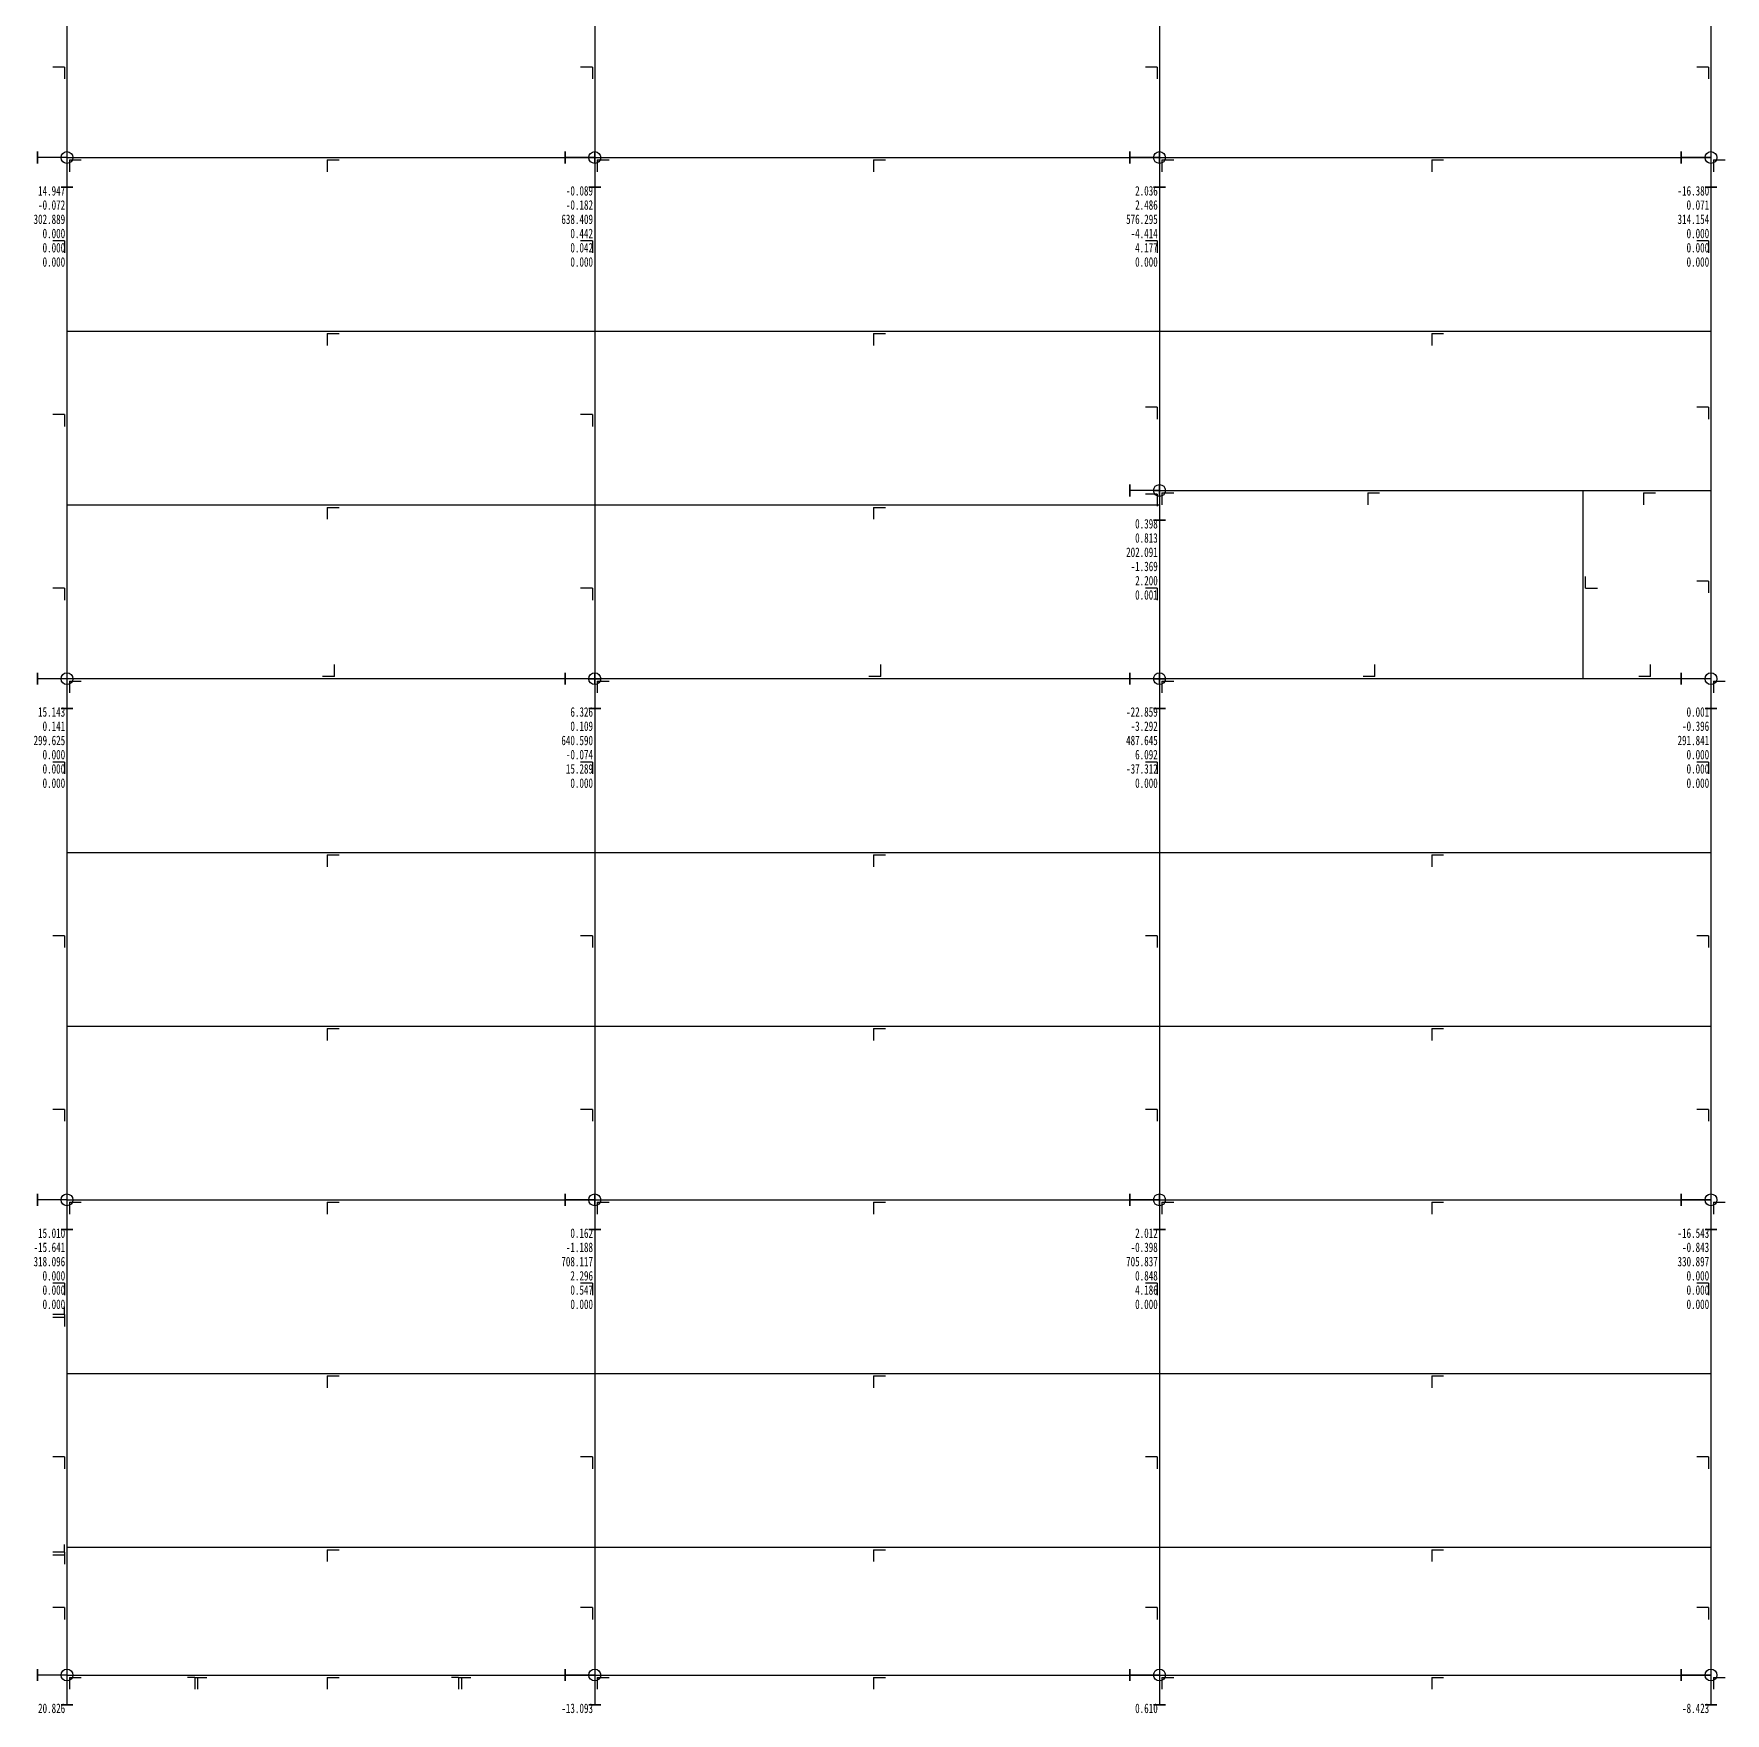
# Model space of a CAD drawing. Extents: x -32169 to 443031, y -120117 to 204739.
# Drawn here: x 73338 to 96698, y 79822 to 103023 of the extents above; entities that cross this region are included whole.
import ezdxf

# ---------------------------------------------------------------- set-up
doc = ezdxf.new("R2010")
doc.units = 0
doc.header["$LTSCALE"] = 1000
for name, color, linetype in [('8', 3, 'CONTINUOUS'), ('TEXT', 7, 'CONTINUOUS'), ('结构层', 7, 'CONTINUOUS')]:
    doc.layers.add(name, color=color, linetype=linetype)

# ---------------------------------------------------------------- blocks, each defined once
blk = doc.blocks.new('A$C31182A22')
at = {"layer": '8'}
blk.add_line((-23065, -19059), (-23065, -26249), dxfattribs=at)
at = {"layer": '结构层', "color": 252}
for p, q in [((-38155, -16654), (-38155, -19054)), ((-30865, -16654), (-30865, -19054)), ((-23065, -16654), (-23065, -19054)), ((-15449, -16654), (-15449, -19054)), ((-38155, -19054), (-38155, -19054, -5450)), ((-38155, -19054), (-30865, -19054)), ((-38155, -19054), (-38155, -21454)), ((-30865, -19054), (-30865, -19054, -5450)), ((-30865, -19054), (-23065, -19054)), ((-30865, -19054), (-30865, -21454)), ((-23065, -19054), (-23065, -19054, -5450)), ((-23065, -19054), (-15449, -19054)), ((-23065, -19054), (-23065, -21454)), ((-15449, -19054), (-15449, -19054, -5450)), ((-15449, -19054), (-15449, -21454)), ((-38155, -21454), (-30865, -21454)), ((-38155, -21454), (-38155, -23854)), ((-30865, -21454), (-23065, -21454)), ((-30865, -21454), (-30865, -23854)), ((-23065, -21454), (-15449, -21454)), ((-23065, -21454), (-23065, -23654)), ((-15449, -21454), (-15449, -23654)), ((-23065, -23654), (-23065, -23654, -5450)), ((-23065, -23654), (-17215, -23654)), ((-23065, -23654), (-23065, -23854)), ((-17215, -26254), (-17215, -23654)), ((-17215, -23654), (-15449, -23654)), ((-15449, -23654), (-15449, -26254)), ((-38155, -23854), (-30865, -23854)), ((-38155, -23854), (-38155, -26254)), ((-30865, -23854), (-23065, -23854)), ((-30865, -23854), (-30865, -26254)), ((-23065, -23854), (-23065, -26254)), ((-38155, -26254), (-38155, -26254, -5450)), ((-30865, -26254), (-38155, -26254)), ((-38155, -26254), (-38155, -28654)), ((-30865, -26254), (-30865, -26254, -5450)), ((-23065, -26254), (-30865, -26254)), ((-30865, -26254), (-30865, -28654)), ((-23065, -26254), (-23065, -26254, -5450)), ((-17215, -26254), (-23065, -26254)), ((-23065, -26254), (-23065, -28654)), ((-15449, -26254), (-17215, -26254)), ((-15449, -26254), (-15449, -26254, -5450)), ((-15449, -26254), (-15449, -28654)), ((-38155, -28654), (-30865, -28654)), ((-38155, -28654), (-38155, -31054)), ((-30865, -28654), (-23065, -28654)), ((-30865, -28654), (-30865, -31054)), ((-23065, -28654), (-15449, -28654)), ((-23065, -28654), (-23065, -31054)), ((-15449, -28654), (-15449, -31054)), ((-38155, -31054), (-30865, -31054)), ((-38155, -31054), (-38155, -33454)), ((-30865, -31054), (-23065, -31054)), ((-30865, -31054), (-30865, -33454)), ((-23065, -31054), (-15449, -31054)), ((-23065, -31054), (-23065, -33454)), ((-15449, -31054), (-15449, -33454)), ((-38155, -33454), (-38155, -33454, -5450)), ((-38155, -33454), (-30865, -33454)), ((-38155, -33454), (-38155, -35854)), ((-38155, -33454), (-38155, -36737, -2725)), ((-38155, -33454, -5450), (-38155, -36737, -2725)), ((-30865, -33454), (-30865, -33454, -5450)), ((-30865, -33454), (-23065, -33454)), ((-30865, -33454), (-30865, -35854)), ((-23065, -33454), (-23065, -33454, -5450)), ((-23065, -33454), (-15449, -33454)), ((-23065, -33454), (-23065, -35854)), ((-15449, -33454), (-15449, -33454, -5450)), ((-15449, -33454), (-15449, -35854)), ((-38155, -35854), (-30865, -35854)), ((-38155, -35854), (-38155, -38254)), ((-30865, -35854), (-23065, -35854)), ((-30865, -35854), (-30865, -38254)), ((-23065, -35854), (-15449, -35854)), ((-23065, -35854), (-23065, -38254)), ((-15449, -35854), (-15449, -38254)), ((-38155, -36737, -2725), (-38155, -40019, -5450)), ((-38155, -36737, -2725), (-38155, -40019)), ((-38155, -38254), (-30865, -38254)), ((-38155, -38254), (-38155, -40019)), ((-30865, -38254), (-23065, -38254)), ((-30865, -38254), (-30865, -40019)), ((-23065, -38254), (-15449, -38254)), ((-23065, -38254), (-23065, -40019)), ((-15449, -38254), (-15449, -40019)), ((-38155, -40019), (-38155, -40019, -5450)), ((-38155, -40019), (-30865, -40019)), ((-38155, -40019), (-34510, -40019, -2725)), ((-38155, -40019, -5450), (-34510, -40019, -2725)), ((-34510, -40019, -2725), (-30865, -40019, -5450)), ((-34510, -40019, -2725), (-30865, -40019)), ((-30865, -40019), (-30865, -40019, -5450)), ((-30865, -40019), (-23065, -40019)), ((-23065, -40019), (-23065, -40019, -5450)), ((-23065, -40019), (-15449, -40019)), ((-15449, -40019), (-15449, -40019, -5450))]:
    blk.add_line(p, q, dxfattribs=at)
at = {"layer": '结构层', "color": 4}
for p, q in [((-38187, -17805, 33), (-38351, -17805, 33)), ((-30897, -17805, 33), (-31061, -17805, 33)), ((-23097, -17805, 33), (-23261, -17805, 33)), ((-15482, -17805, 33), (-15646, -17805, 33)), ((-38122, -19087, -2676), (-38122, -19251, -2676)), ((-34559, -19087, 33), (-34559, -19251, 33)), ((-30832, -19087, -2676), (-30832, -19251, -2676)), ((-27014, -19087, 33), (-27014, -19251, 33)), ((-23032, -19087, -2676), (-23032, -19251, -2676)), ((-19306, -19087, 33), (-19306, -19251, 33)), ((-15416, -19087, -2676), (-15416, -19251, -2676)), ((-38187, -20205, 33), (-38351, -20205, 33)), ((-30897, -20205, 33), (-31061, -20205, 33)), ((-23097, -20205, 33), (-23261, -20205, 33)), ((-15482, -20205, 33), (-15646, -20205, 33)), ((-34559, -21487, 33), (-34559, -21651, 33)), ((-27014, -21487, 33), (-27014, -21651, 33)), ((-19306, -21487, 33), (-19306, -21651, 33)), ((-38187, -22605, 33), (-38351, -22605, 33)), ((-30897, -22605, 33), (-31061, -22605, 33)), ((-23097, -22505, 33), (-23261, -22505, 33)), ((-15482, -22505, 33), (-15646, -22505, 33)), ((-23097, -23705, 33), (-23261, -23705, 33)), ((-23032, -23687, -2676), (-23032, -23851, -2676)), ((-20189, -23687, 33), (-20189, -23851, 33)), ((-16381, -23687, 33), (-16381, -23851, 33)), ((-34559, -23887, 33), (-34559, -24051, 33)), ((-27014, -23887, 33), (-27014, -24051, 33)), ((-15482, -24905, 33), (-15646, -24905, 33)), ((-38187, -25005, 33), (-38351, -25005, 33)), ((-30897, -25005, 33), (-31061, -25005, 33)), ((-23097, -25005, 33), (-23261, -25005, 33)), ((-17182, -25003, 33), (-17018, -25003, 33)), ((-34460, -26222, 33), (-34460, -26058, 33)), ((-26915, -26222, 33), (-26915, -26058, 33)), ((-20090, -26222, 33), (-20090, -26058, 33)), ((-16283, -26222, 33), (-16283, -26058, 33)), ((-38122, -26287, -2676), (-38122, -26451, -2676)), ((-30832, -26287, -2676), (-30832, -26451, -2676)), ((-23032, -26287, -2676), (-23032, -26451, -2676)), ((-15416, -26287, -2676), (-15416, -26451, -2676)), ((-38187, -27405, 33), (-38351, -27405, 33)), ((-30897, -27405, 33), (-31061, -27405, 33)), ((-23097, -27405, 33), (-23261, -27405, 33)), ((-15482, -27405, 33), (-15646, -27405, 33)), ((-34559, -28687, 33), (-34559, -28851, 33)), ((-27014, -28687, 33), (-27014, -28851, 33)), ((-19306, -28687, 33), (-19306, -28851, 33)), ((-38187, -29805, 33), (-38351, -29805, 33)), ((-30897, -29805, 33), (-31061, -29805, 33)), ((-23097, -29805, 33), (-23261, -29805, 33)), ((-15482, -29805, 33), (-15646, -29805, 33)), ((-34559, -31087, 33), (-34559, -31251, 33)), ((-27014, -31087, 33), (-27014, -31251, 33)), ((-19306, -31087, 33), (-19306, -31251, 33)), ((-38187, -32205, 33), (-38351, -32205, 33)), ((-30897, -32205, 33), (-31061, -32205, 33)), ((-23097, -32205, 33), (-23261, -32205, 33)), ((-15482, -32205, 33), (-15646, -32205, 33)), ((-38122, -33487, -2676), (-38122, -33651, -2676)), ((-34559, -33487, 33), (-34559, -33651, 33)), ((-30832, -33487, -2676), (-30832, -33651, -2676)), ((-27014, -33487, 33), (-27014, -33651, 33)), ((-23032, -33487, -2676), (-23032, -33651, -2676)), ((-19306, -33487, 33), (-19306, -33651, 33)), ((-15416, -33487, -2676), (-15416, -33651, -2676)), ((-38187, -34605, 33), (-38351, -34605, 33)), ((-30897, -34605, 33), (-31061, -34605, 33)), ((-23097, -34605, 33), (-23261, -34605, 33)), ((-15482, -34605, 33), (-15646, -34605, 33)), ((-38187, -35037, -4094), (-38351, -35037, -4094)), ((-38187, -35079, -1306), (-38351, -35079, -1306)), ((-34559, -35887, 33), (-34559, -36051, 33)), ((-27014, -35887, 33), (-27014, -36051, 33)), ((-19306, -35887, 33), (-19306, -36051, 33)), ((-38187, -37005, 33), (-38351, -37005, 33)), ((-30897, -37005, 33), (-31061, -37005, 33)), ((-23097, -37005, 33), (-23261, -37005, 33)), ((-15482, -37005, 33), (-15646, -37005, 33)), ((-34559, -38287, 33), (-34559, -38451, 33)), ((-27014, -38287, 33), (-27014, -38451, 33)), ((-19306, -38287, 33), (-19306, -38451, 33)), ((-38187, -38319, -1369), (-38351, -38319, -1369)), ((-38187, -38361, -4031), (-38351, -38361, -4031)), ((-38187, -39088, 33), (-38351, -39088, 33)), ((-30897, -39088, 33), (-31061, -39088, 33)), ((-23097, -39088, 33), (-23261, -39088, 33)), ((-15482, -39088, 33), (-15646, -39088, 33)), ((-38122, -40052, -2676), (-38122, -40216, -2676)), ((-36391, -40052, -4091), (-36391, -40216, -4091)), ((-36352, -40052, -1307), (-36352, -40216, -1307)), ((-34559, -40052, 33), (-34559, -40216, 33)), ((-32746, -40052, -1366), (-32746, -40216, -1366)), ((-32707, -40052, -4032), (-32707, -40216, -4032)), ((-30832, -40052, -2676), (-30832, -40216, -2676)), ((-27014, -40052, 33), (-27014, -40216, 33)), ((-23032, -40052, -2676), (-23032, -40216, -2676)), ((-19306, -40052, 33), (-19306, -40216, 33)), ((-15416, -40052, -2676), (-15416, -40216, -2676))]:
    blk.add_line(p, q, dxfattribs=at)
at = {"layer": '结构层', "color": 1}
for p, q in [((-38187, -17805, 33), (-38187, -17969, 33)), ((-30897, -17805, 33), (-30897, -17969, 33)), ((-23097, -17805, 33), (-23097, -17969, 33)), ((-15482, -17805, 33), (-15482, -17969, 33)), ((-38122, -19087, -2676), (-38122, -19087, -2840)), ((-34559, -19087, 33), (-34395, -19087, 33)), ((-30832, -19087, -2676), (-30832, -19087, -2840)), ((-27014, -19087, 33), (-26850, -19087, 33)), ((-23032, -19087, -2676), (-23032, -19087, -2840)), ((-19306, -19087, 33), (-19142, -19087, 33)), ((-15416, -19087, -2676), (-15416, -19087, -2840)), ((-38187, -20205, 33), (-38187, -20369, 33)), ((-30897, -20205, 33), (-30897, -20369, 33)), ((-23097, -20205, 33), (-23097, -20369, 33)), ((-15482, -20205, 33), (-15482, -20369, 33)), ((-34559, -21487, 33), (-34395, -21487, 33)), ((-27014, -21487, 33), (-26850, -21487, 33)), ((-19306, -21487, 33), (-19142, -21487, 33)), ((-38187, -22605, 33), (-38187, -22769, 33)), ((-30897, -22605, 33), (-30897, -22769, 33)), ((-23097, -22505, 33), (-23097, -22669, 33)), ((-15482, -22505, 33), (-15482, -22669, 33)), ((-23097, -23705, 33), (-23097, -23869, 33)), ((-23032, -23687, -2676), (-23032, -23687, -2840)), ((-20189, -23687, 33), (-20025, -23687, 33)), ((-16381, -23687, 33), (-16217, -23687, 33)), ((-34559, -23887, 33), (-34395, -23887, 33)), ((-27014, -23887, 33), (-26850, -23887, 33)), ((-17182, -25003, 33), (-17182, -24840, 33)), ((-15482, -24905, 33), (-15482, -25069, 33)), ((-38187, -25005, 33), (-38187, -25169, 33)), ((-30897, -25005, 33), (-30897, -25169, 33)), ((-23097, -25005, 33), (-23097, -25169, 33)), ((-38122, -26287, -2676), (-38122, -26287, -2840)), ((-34460, -26222, 33), (-34624, -26222, 33)), ((-30832, -26287, -2676), (-30832, -26287, -2840)), ((-26915, -26222, 33), (-27079, -26222, 33)), ((-23032, -26287, -2676), (-23032, -26287, -2840)), ((-20090, -26222, 33), (-20254, -26222, 33)), ((-16283, -26222, 33), (-16447, -26222, 33)), ((-15416, -26287, -2676), (-15416, -26287, -2840)), ((-38187, -27405, 33), (-38187, -27569, 33)), ((-30897, -27405, 33), (-30897, -27569, 33)), ((-23097, -27405, 33), (-23097, -27569, 33)), ((-15482, -27405, 33), (-15482, -27569, 33)), ((-34559, -28687, 33), (-34395, -28687, 33)), ((-27014, -28687, 33), (-26850, -28687, 33)), ((-19306, -28687, 33), (-19142, -28687, 33)), ((-38187, -29805, 33), (-38187, -29969, 33)), ((-30897, -29805, 33), (-30897, -29969, 33)), ((-23097, -29805, 33), (-23097, -29969, 33)), ((-15482, -29805, 33), (-15482, -29969, 33)), ((-34559, -31087, 33), (-34395, -31087, 33)), ((-27014, -31087, 33), (-26850, -31087, 33)), ((-19306, -31087, 33), (-19142, -31087, 33)), ((-38187, -32205, 33), (-38187, -32369, 33)), ((-30897, -32205, 33), (-30897, -32369, 33)), ((-23097, -32205, 33), (-23097, -32369, 33)), ((-15482, -32205, 33), (-15482, -32369, 33)), ((-38122, -33487, -2676), (-38122, -33487, -2840)), ((-34559, -33487, 33), (-34395, -33487, 33)), ((-30832, -33487, -2676), (-30832, -33487, -2840)), ((-27014, -33487, 33), (-26850, -33487, 33)), ((-23032, -33487, -2676), (-23032, -33487, -2840)), ((-19306, -33487, 33), (-19142, -33487, 33)), ((-15416, -33487, -2676), (-15416, -33487, -2840)), ((-38187, -34605, 33), (-38187, -34769, 33)), ((-30897, -34605, 33), (-30897, -34769, 33)), ((-23097, -34605, 33), (-23097, -34769, 33)), ((-15482, -34605, 33), (-15482, -34769, 33)), ((-38187, -35037, -4094), (-38187, -35163, -3989)), ((-38187, -35079, -1306), (-38187, -35205, -1411)), ((-34559, -35887, 33), (-34395, -35887, 33)), ((-27014, -35887, 33), (-26850, -35887, 33)), ((-19306, -35887, 33), (-19142, -35887, 33)), ((-38187, -37005, 33), (-38187, -37169, 33)), ((-30897, -37005, 33), (-30897, -37169, 33)), ((-23097, -37005, 33), (-23097, -37169, 33)), ((-15482, -37005, 33), (-15482, -37169, 33)), ((-34559, -38287, 33), (-34395, -38287, 33)), ((-27014, -38287, 33), (-26850, -38287, 33)), ((-19306, -38287, 33), (-19142, -38287, 33)), ((-38187, -38319, -1369), (-38187, -38445, -1264)), ((-38187, -38361, -4031), (-38187, -38487, -4136)), ((-38187, -39088, 33), (-38187, -39252, 33)), ((-30897, -39088, 33), (-30897, -39252, 33)), ((-23097, -39088, 33), (-23097, -39252, 33)), ((-15482, -39088, 33), (-15482, -39252, 33)), ((-38122, -40052, -2676), (-38122, -40052, -2840)), ((-36391, -40052, -4091), (-36260, -40052, -3993)), ((-36352, -40052, -1307), (-36221, -40052, -1405)), ((-34559, -40052, 33), (-34395, -40052, 33)), ((-32746, -40052, -1366), (-32615, -40052, -1268)), ((-32707, -40052, -4032), (-32576, -40052, -4130)), ((-30832, -40052, -2676), (-30832, -40052, -2840)), ((-27014, -40052, 33), (-26850, -40052, 33)), ((-23032, -40052, -2676), (-23032, -40052, -2840)), ((-19306, -40052, 33), (-19142, -40052, 33)), ((-15416, -40052, -2676), (-15416, -40052, -2840))]:
    blk.add_line(p, q, dxfattribs=at)
at = {"layer": '结构层', "color": 0}
for p, q in [((-38187, -17805, 33), (-38187, -17805, 197)), ((-30897, -17805, 33), (-30897, -17805, 197)), ((-23097, -17805, 33), (-23097, -17805, 197)), ((-15482, -17805, 33), (-15482, -17805, 197)), ((-38122, -19087, -2676), (-37958, -19087, -2676)), ((-34559, -19087, 33), (-34559, -19087, 197)), ((-30832, -19087, -2676), (-30668, -19087, -2676)), ((-27014, -19087, 33), (-27014, -19087, 197)), ((-23032, -19087, -2676), (-22868, -19087, -2676)), ((-19306, -19087, 33), (-19306, -19087, 197)), ((-15416, -19087, -2676), (-15253, -19087, -2676)), ((-38187, -20205, 33), (-38187, -20205, 197)), ((-30897, -20205, 33), (-30897, -20205, 197)), ((-23097, -20205, 33), (-23097, -20205, 197)), ((-15482, -20205, 33), (-15482, -20205, 197)), ((-34559, -21487, 33), (-34559, -21487, 197)), ((-27014, -21487, 33), (-27014, -21487, 197)), ((-19306, -21487, 33), (-19306, -21487, 197)), ((-38187, -22605, 33), (-38187, -22605, 197)), ((-30897, -22605, 33), (-30897, -22605, 197)), ((-23097, -22505, 33), (-23097, -22505, 197)), ((-15482, -22505, 33), (-15482, -22505, 197)), ((-23097, -23705, 33), (-23097, -23705, 197)), ((-23032, -23687, -2676), (-22868, -23687, -2676)), ((-20189, -23687, 33), (-20189, -23687, 197)), ((-16381, -23687, 33), (-16381, -23687, 197)), ((-34559, -23887, 33), (-34559, -23887, 197)), ((-27014, -23887, 33), (-27014, -23887, 197)), ((-15482, -24905, 33), (-15482, -24905, 197)), ((-38187, -25005, 33), (-38187, -25005, 197)), ((-30897, -25005, 33), (-30897, -25005, 197)), ((-23097, -25005, 33), (-23097, -25005, 197)), ((-17182, -25003, 33), (-17182, -25003, 197)), ((-38122, -26287, -2676), (-37958, -26287, -2676)), ((-34460, -26222, 33), (-34460, -26222, 197)), ((-30832, -26287, -2676), (-30668, -26287, -2676)), ((-26915, -26222, 33), (-26915, -26222, 197)), ((-23032, -26287, -2676), (-22868, -26287, -2676)), ((-20090, -26222, 33), (-20090, -26222, 197)), ((-16283, -26222, 33), (-16283, -26222, 197)), ((-15416, -26287, -2676), (-15253, -26287, -2676)), ((-38187, -27405, 33), (-38187, -27405, 197)), ((-30897, -27405, 33), (-30897, -27405, 197)), ((-23097, -27405, 33), (-23097, -27405, 197)), ((-15482, -27405, 33), (-15482, -27405, 197)), ((-34559, -28687, 33), (-34559, -28687, 197)), ((-27014, -28687, 33), (-27014, -28687, 197)), ((-19306, -28687, 33), (-19306, -28687, 197)), ((-38187, -29805, 33), (-38187, -29805, 197)), ((-30897, -29805, 33), (-30897, -29805, 197)), ((-23097, -29805, 33), (-23097, -29805, 197)), ((-15482, -29805, 33), (-15482, -29805, 197)), ((-34559, -31087, 33), (-34559, -31087, 197)), ((-27014, -31087, 33), (-27014, -31087, 197)), ((-19306, -31087, 33), (-19306, -31087, 197)), ((-38187, -32205, 33), (-38187, -32205, 197)), ((-30897, -32205, 33), (-30897, -32205, 197)), ((-23097, -32205, 33), (-23097, -32205, 197)), ((-15482, -32205, 33), (-15482, -32205, 197)), ((-38122, -33487, -2676), (-37958, -33487, -2676)), ((-34559, -33487, 33), (-34559, -33487, 197)), ((-30832, -33487, -2676), (-30668, -33487, -2676)), ((-27014, -33487, 33), (-27014, -33487, 197)), ((-23032, -33487, -2676), (-22868, -33487, -2676)), ((-19306, -33487, 33), (-19306, -33487, 197)), ((-15416, -33487, -2676), (-15253, -33487, -2676)), ((-38187, -34605, 33), (-38187, -34605, 197)), ((-30897, -34605, 33), (-30897, -34605, 197)), ((-23097, -34605, 33), (-23097, -34605, 197)), ((-15482, -34605, 33), (-15482, -34605, 197)), ((-38187, -35037, -4094), (-38187, -34932, -3968)), ((-38187, -35079, -1306), (-38187, -35183, -1180)), ((-34559, -35887, 33), (-34559, -35887, 197)), ((-27014, -35887, 33), (-27014, -35887, 197)), ((-19306, -35887, 33), (-19306, -35887, 197)), ((-38187, -37005, 33), (-38187, -37005, 197)), ((-30897, -37005, 33), (-30897, -37005, 197)), ((-23097, -37005, 33), (-23097, -37005, 197)), ((-15482, -37005, 33), (-15482, -37005, 197)), ((-38187, -38319, -1369), (-38187, -38215, -1243)), ((-34559, -38287, 33), (-34559, -38287, 197)), ((-27014, -38287, 33), (-27014, -38287, 197)), ((-19306, -38287, 33), (-19306, -38287, 197)), ((-38187, -38361, -4031), (-38187, -38466, -3905)), ((-38187, -39088, 33), (-38187, -39088, 197)), ((-30897, -39088, 33), (-30897, -39088, 197)), ((-23097, -39088, 33), (-23097, -39088, 197)), ((-15482, -39088, 33), (-15482, -39088, 197)), ((-38122, -40052, -2676), (-37958, -40052, -2676)), ((-36391, -40052, -4091), (-36489, -40052, -3959)), ((-36352, -40052, -1307), (-36254, -40052, -1176)), ((-34559, -40052, 33), (-34559, -40052, 197)), ((-32746, -40052, -1366), (-32844, -40052, -1234)), ((-32707, -40052, -4032), (-32609, -40052, -3901)), ((-30832, -40052, -2676), (-30668, -40052, -2676)), ((-27014, -40052, 33), (-27014, -40052, 197)), ((-23032, -40052, -2676), (-22868, -40052, -2676)), ((-19306, -40052, 33), (-19306, -40052, 197)), ((-15416, -40052, -2676), (-15253, -40052, -2676))]:
    blk.add_line(p, q, dxfattribs=at)
at = {"layer": '结构层', "color": 5}
for p, q in [((-38155, -19054, -5450), (-38564, -19054, -5450)), ((-38155, -19054, -5450), (-38155, -19464, -5450)), ((-38155, -19054, -5450), (-38155, -19054, -5860)), ((-31274, -19136, -5450), (-31274, -18972, -5450)), ((-30865, -19054, -5450), (-31274, -19054, -5450)), ((-31274, -19054, -5532), (-31274, -19054, -5368)), ((-30947, -19054, -5860), (-30783, -19054, -5860)), ((-30865, -19136, -5860), (-30865, -18972, -5860)), ((-30865, -19054, -5450), (-30865, -19464, -5450)), ((-30865, -19054, -5450), (-30865, -19054, -5860)), ((-23474, -19136, -5450), (-23474, -18972, -5450)), ((-23065, -19054, -5450), (-23474, -19054, -5450)), ((-23474, -19054, -5532), (-23474, -19054, -5368)), ((-23147, -19054, -5860), (-22983, -19054, -5860)), ((-23065, -19136, -5860), (-23065, -18972, -5860)), ((-23065, -19054, -5450), (-23065, -19464, -5450)), ((-23065, -19054, -5450), (-23065, -19054, -5860)), ((-15449, -19054, -5450), (-15859, -19054, -5450)), ((-15449, -19054, -5450), (-15449, -19464, -5450)), ((-15449, -19054, -5450), (-15449, -19054, -5860)), ((-30947, -19464, -5450), (-30783, -19464, -5450)), ((-30865, -19464, -5532), (-30865, -19464, -5368)), ((-23147, -19464, -5450), (-22983, -19464, -5450)), ((-23065, -19464, -5532), (-23065, -19464, -5368)), ((-23474, -23736, -5450), (-23474, -23572, -5450)), ((-23065, -23736, -5860), (-23065, -23572, -5860)), ((-23065, -23654, -5450), (-23474, -23654, -5450)), ((-23474, -23654, -5532), (-23474, -23654, -5368)), ((-23147, -23654, -5860), (-22983, -23654, -5860)), ((-23065, -23654, -5450), (-23065, -24064, -5450)), ((-23065, -23654, -5450), (-23065, -23654, -5860)), ((-23147, -24064, -5450), (-22983, -24064, -5450)), ((-23065, -24064, -5532), (-23065, -24064, -5368)), ((-38155, -26254, -5450), (-38564, -26254, -5450)), ((-38155, -26254, -5450), (-38155, -26664, -5450)), ((-38155, -26254, -5450), (-38155, -26254, -5860)), ((-31274, -26336, -5450), (-31274, -26172, -5450)), ((-30865, -26254, -5450), (-31274, -26254, -5450)), ((-31274, -26254, -5532), (-31274, -26254, -5368)), ((-30947, -26254, -5860), (-30783, -26254, -5860)), ((-30865, -26336, -5860), (-30865, -26172, -5860)), ((-30865, -26254, -5450), (-30865, -26664, -5450)), ((-30865, -26254, -5450), (-30865, -26254, -5860)), ((-23474, -26336, -5450), (-23474, -26172, -5450)), ((-23065, -26254, -5450), (-23474, -26254, -5450)), ((-23474, -26254, -5532), (-23474, -26254, -5368)), ((-23147, -26254, -5860), (-22983, -26254, -5860)), ((-23065, -26336, -5860), (-23065, -26172, -5860)), ((-23065, -26254, -5450), (-23065, -26664, -5450)), ((-23065, -26254, -5450), (-23065, -26254, -5860)), ((-15449, -26254, -5450), (-15859, -26254, -5450)), ((-15449, -26254, -5450), (-15449, -26664, -5450)), ((-15449, -26254, -5450), (-15449, -26254, -5860)), ((-30947, -26664, -5450), (-30783, -26664, -5450)), ((-30865, -26664, -5532), (-30865, -26664, -5368)), ((-23147, -26664, -5450), (-22983, -26664, -5450)), ((-23065, -26664, -5532), (-23065, -26664, -5368)), ((-31274, -33536, -5450), (-31274, -33372, -5450)), ((-30865, -33536, -5860), (-30865, -33372, -5860)), ((-23474, -33536, -5450), (-23474, -33372, -5450)), ((-23065, -33536, -5860), (-23065, -33372, -5860)), ((-38155, -33454, -5450), (-38564, -33454, -5450)), ((-38155, -33454, -5450), (-38155, -33864, -5450)), ((-38155, -33454, -5450), (-38155, -33454, -5860)), ((-30865, -33454, -5450), (-31274, -33454, -5450)), ((-31274, -33454, -5532), (-31274, -33454, -5368)), ((-30947, -33454, -5860), (-30783, -33454, -5860)), ((-30865, -33454, -5450), (-30865, -33864, -5450)), ((-30865, -33454, -5450), (-30865, -33454, -5860)), ((-23065, -33454, -5450), (-23474, -33454, -5450)), ((-23474, -33454, -5532), (-23474, -33454, -5368)), ((-23147, -33454, -5860), (-22983, -33454, -5860)), ((-23065, -33454, -5450), (-23065, -33864, -5450)), ((-23065, -33454, -5450), (-23065, -33454, -5860)), ((-15449, -33454, -5450), (-15859, -33454, -5450)), ((-15449, -33454, -5450), (-15449, -33864, -5450)), ((-15449, -33454, -5450), (-15449, -33454, -5860)), ((-30947, -33864, -5450), (-30783, -33864, -5450)), ((-30865, -33864, -5532), (-30865, -33864, -5368)), ((-23147, -33864, -5450), (-22983, -33864, -5450)), ((-23065, -33864, -5532), (-23065, -33864, -5368)), ((-38155, -40019, -5450), (-38564, -40019, -5450)), ((-38155, -40019, -5450), (-38155, -40429, -5450)), ((-38155, -40019, -5450), (-38155, -40019, -5860)), ((-30865, -40019, -5450), (-31274, -40019, -5450)), ((-30865, -40019, -5450), (-30865, -40429, -5450)), ((-30865, -40019, -5450), (-30865, -40019, -5860)), ((-23065, -40019, -5450), (-23474, -40019, -5450)), ((-23065, -40019, -5450), (-23065, -40429, -5450)), ((-23065, -40019, -5450), (-23065, -40019, -5860)), ((-15449, -40019, -5450), (-15859, -40019, -5450)), ((-15449, -40019, -5450), (-15449, -40429, -5450)), ((-15449, -40019, -5450), (-15449, -40019, -5860))]:
    blk.add_line(p, q, dxfattribs=at)
at = {"layer": '结构层', "color": 5, "extrusion": (1, 0, 0)}
for centre in [(-19054, -5450, -38564), (-19054, -5450, -31274), (-19054, -5450, -23474), (-19054, -5450, -15859), (-23654, -5450, -23474), (-26254, -5450, -38564), (-26254, -5450, -31274), (-26254, -5450, -23474), (-26254, -5450, -15859), (-33454, -5450, -38564), (-33454, -5450, -31274), (-33454, -5450, -23474), (-33454, -5450, -15859), (-40019, -5450, -38564), (-40019, -5450, -31274), (-40019, -5450, -23474), (-40019, -5450, -15859)]:
    blk.add_circle(centre, 81.9, dxfattribs=at)
at = {"layer": '结构层', "color": 5}
for centre in [(-38155, -19054, -5860), (-30865, -19054, -5860), (-23065, -19054, -5860), (-15449, -19054, -5860), (-23065, -23654, -5860), (-38155, -26254, -5860), (-30865, -26254, -5860), (-23065, -26254, -5860), (-15449, -26254, -5860), (-38155, -33454, -5860), (-30865, -33454, -5860), (-23065, -33454, -5860), (-15449, -33454, -5860), (-38155, -40019, -5860), (-30865, -40019, -5860), (-23065, -40019, -5860), (-15449, -40019, -5860)]:
    blk.add_circle(centre, 81.9, dxfattribs=at)
at = {"layer": '结构层', "color": 5, "extrusion": (0, 1, 0)}
for centre in [(38155, -5450, -19464), (30865, -5450, -19464), (23065, -5450, -19464), (15449, -5450, -19464), (23065, -5450, -24064), (38155, -5450, -26664), (30865, -5450, -26664), (23065, -5450, -26664), (15449, -5450, -26664), (38155, -5450, -33864), (30865, -5450, -33864), (23065, -5450, -33864), (15449, -5450, -33864), (38155, -5450, -40429), (30865, -5450, -40429), (23065, -5450, -40429), (15449, -5450, -40429)]:
    blk.add_circle(centre, 81.9, dxfattribs=at)
at = {"layer": '结构层', "color": 6, "width": 0.7}
for s, p in [('  14.947', (-38679, -19579, -5450)), ('  -0.089', (-31389, -19579, -5450)), ('   2.036', (-23589, -19579, -5450)), (' -16.380', (-15973, -19579, -5450)), (' 302.889', (-38679, -19972, -5450)), ('  -0.072', (-38679, -19775, -5450)), (' 638.409', (-31389, -19972, -5450)), ('  -0.182', (-31389, -19775, -5450)), (' 576.295', (-23589, -19972, -5450)), ('   2.486', (-23589, -19775, -5450)), (' 314.154', (-15973, -19972, -5450)), ('   0.071', (-15973, -19775, -5450)), ('   0.000', (-38679, -20168, -5450)), ('   0.442', (-31389, -20168, -5450)), ('  -4.414', (-23589, -20168, -5450)), ('   0.000', (-15973, -20168, -5450)), ('   0.000', (-38679, -20365, -5450)), ('   0.042', (-31389, -20365, -5450)), ('   4.177', (-23589, -20365, -5450)), ('   0.000', (-15973, -20365, -5450)), ('   0.000', (-38679, -20562, -5450)), ('   0.000', (-31389, -20562, -5450)), ('   0.000', (-23589, -20562, -5450)), ('   0.000', (-15973, -20562, -5450)), ('   0.398', (-23589, -24179, -5450)), ('   0.813', (-23589, -24375, -5450)), (' 202.091', (-23589, -24572, -5450)), ('  -1.369', (-23589, -24768, -5450)), ('   2.200', (-23589, -24965, -5450)), ('   0.001', (-23589, -25162, -5450)), ('  15.143', (-38679, -26779, -5450)), ('   0.141', (-38679, -26975, -5450)), ('   6.326', (-31389, -26779, -5450)), ('   0.109', (-31389, -26975, -5450)), (' -22.859', (-23589, -26779, -5450)), ('  -3.292', (-23589, -26975, -5450)), ('  -0.396', (-15973, -26975, -5450)), ('   0.001', (-15973, -26779, -5450)), (' 299.625', (-38679, -27172, -5450)), (' 640.590', (-31389, -27172, -5450)), (' 487.645', (-23589, -27172, -5450)), (' 291.841', (-15973, -27172, -5450)), ('   0.000', (-38679, -27368, -5450)), ('  -0.074', (-31389, -27368, -5450)), ('   6.092', (-23589, -27368, -5450)), ('   0.000', (-15973, -27368, -5450)), ('   0.000', (-38679, -27565, -5450)), ('  15.289', (-31389, -27565, -5450)), (' -37.312', (-23589, -27565, -5450)), ('   0.000', (-15973, -27565, -5450)), ('   0.000', (-38679, -27762, -5450)), ('   0.000', (-31389, -27762, -5450)), ('   0.000', (-23589, -27762, -5450)), ('   0.000', (-15973, -27762, -5450)), ('  15.010', (-38679, -33979, -5450)), ('   0.162', (-31389, -33979, -5450)), ('   2.012', (-23589, -33979, -5450)), (' -16.543', (-15973, -33979, -5450)), (' -15.641', (-38679, -34175, -5450)), ('  -1.188', (-31389, -34175, -5450)), ('  -0.398', (-23589, -34175, -5450)), ('  -0.843', (-15973, -34175, -5450)), (' 318.096', (-38679, -34372, -5450)), (' 708.117', (-31389, -34372, -5450)), (' 705.837', (-23589, -34372, -5450)), (' 330.897', (-15973, -34372, -5450)), ('   0.000', (-38679, -34568, -5450)), ('   2.296', (-31389, -34568, -5450)), ('   0.848', (-23589, -34568, -5450)), ('   0.000', (-15973, -34568, -5450)), ('   0.000', (-38679, -34765, -5450)), ('   0.547', (-31389, -34765, -5450)), ('   4.186', (-23589, -34765, -5450)), ('   0.000', (-15973, -34765, -5450)), ('   0.000', (-38679, -34962, -5450)), ('   0.000', (-31389, -34962, -5450)), ('   0.000', (-23589, -34962, -5450)), ('   0.000', (-15973, -34962, -5450)), ('  20.826', (-38679, -40544, -5450)), (' -13.093', (-31389, -40544, -5450)), ('   0.610', (-23589, -40544, -5450)), ('  -8.423', (-15973, -40544, -5450))]:
    blk.add_text(s, height=131.1, dxfattribs=at).set_placement(p)

msp = doc.modelspace()

# ---------------------------------------------------------------- block references
at = {"layer": 'TEXT'}
msp.add_blockref('A$C31182A22', (111950.8152, 120367.38158), dxfattribs=at)

doc.saveas('drawing.dxf')
